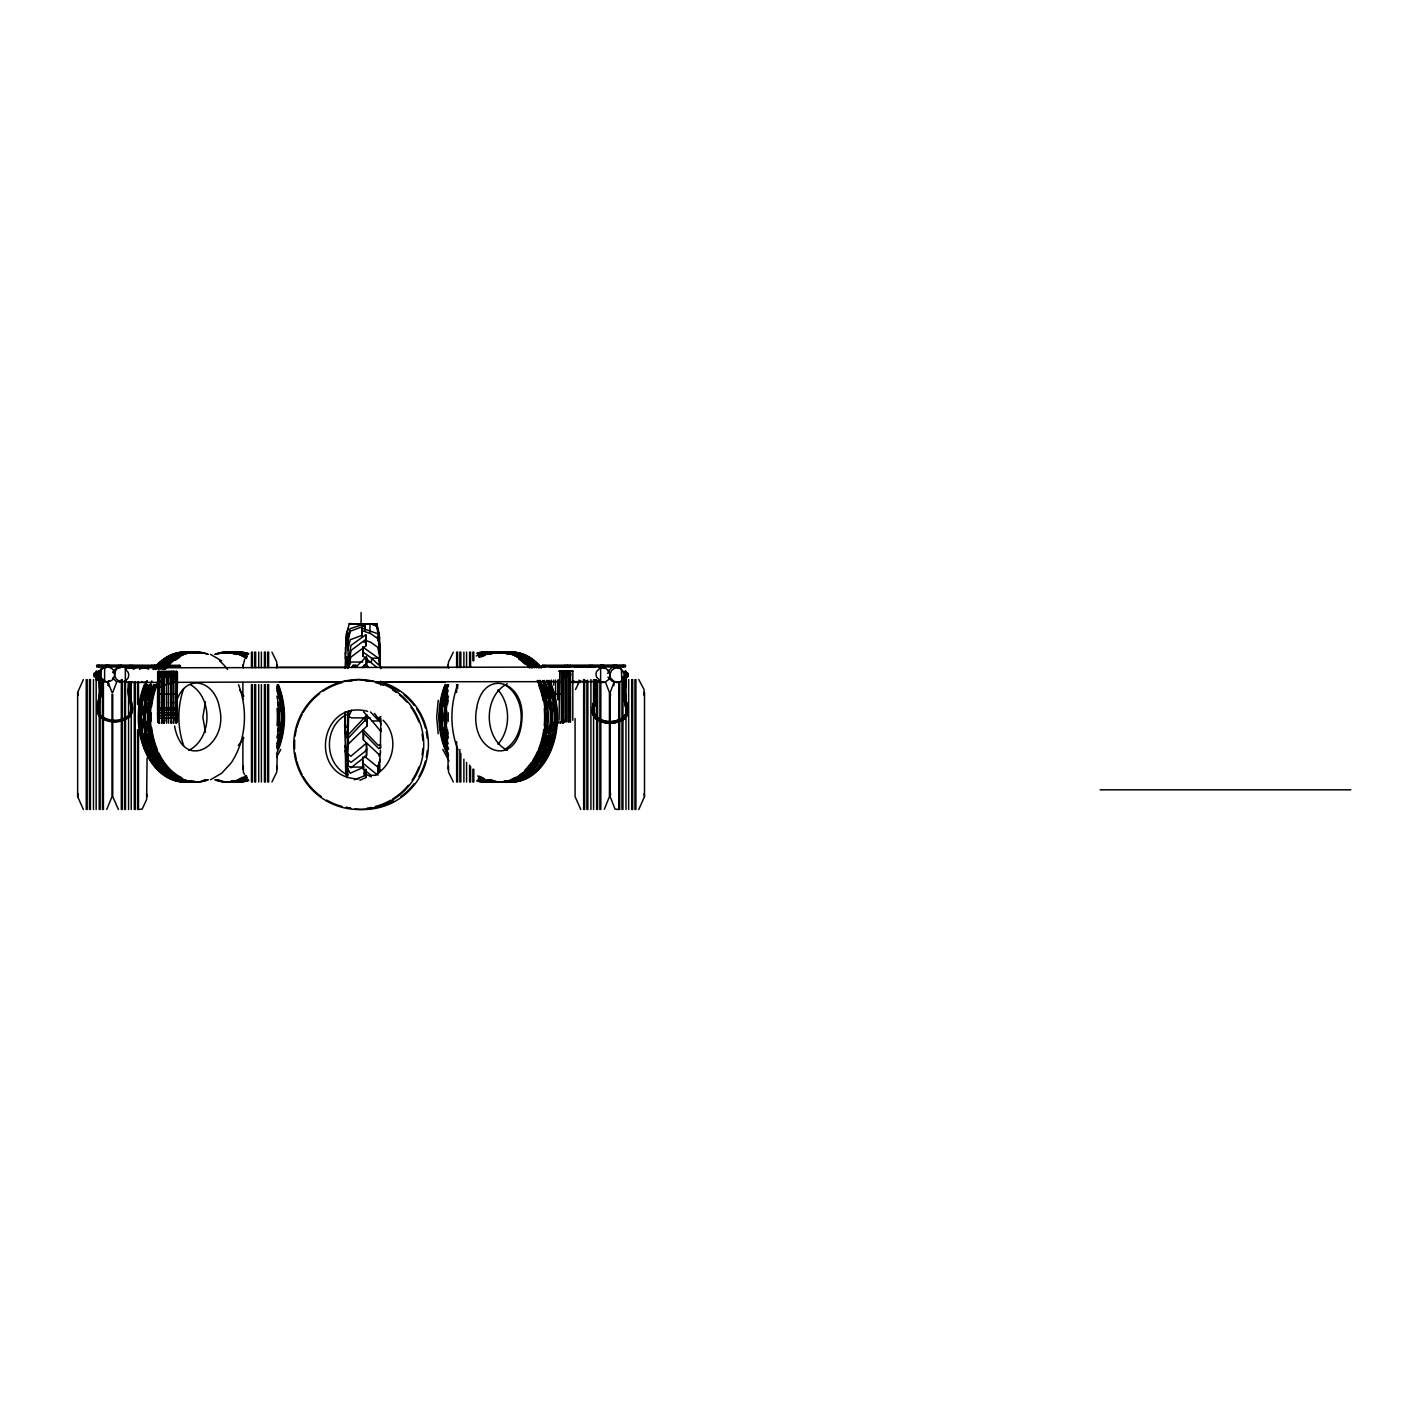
<?xml version="1.0" encoding="UTF-8"?>
<svg xmlns="http://www.w3.org/2000/svg" width="1422" height="1422" viewBox="0 0 1422 1422"><rect width="100%" height="100%" fill="white"/><g stroke="black" fill="none" stroke-linecap="round" stroke-linejoin="round"><path stroke-width="1.5" d="M114.631 674.792C115.644 666.829 103.273 663.967 100.571 671.504A5.404 3.822 -90 0 0 100.589 677.139L104.588 681.12A14.22 10.061 -90 0 0 110.187 681.12C116.888 678.952 112.498 669.726 119.075 667.54A14.256 10.078 -90 0 1 124.692 667.54L126.345 668.5M157.629 714.679L157.646 712.422L158.553 715.248L157.646 714.519M157.664 701.793L157.664 671.682L173.129 671.326L173.129 702.681M157.664 687.964L157.664 682.418M157.895 714.822L157.949 671.611M157.931 687.964L157.931 682.453M158.802 691.501L158.553 719.141L157.629 718.412L157.664 691.501M176.239 691.501L177.394 721.416M176.559 696.584L177.359 671.753L173.129 671.326M157.664 671.682L177.359 671.753L177.163 715.088L177.359 675.521M555.575 696.62L555.575 691.483M599.853 668.304A14.558 10.292 -90 0 1 605.523 668.322L608.545 670.651L610.002 674.152L611.478 670.633L614.517 668.322A14.558 10.292 -90 0 1 620.188 668.34L624.151 672.322A5.439 3.857 -90 0 1 624.151 677.956L620.17 681.938A14.558 10.292 90 0 1 614.5 681.92L610.5 677.938L609.629 672.713M99.931 673.797L100.038 675.752L99.896 673.69M161.397 710.218L161.397 718.057C158.322 719.976 155.833 713.826 159.335 715.71L177.394 714.804M157.629 712.493L158.553 710.147L158.553 712.778M157.664 701.739L157.646 710.165M157.984 715.195L157.984 722.252M158.837 718.021L158.66 715.604M163.726 702.61L163.743 718.039L162.09 718.057L162.09 710.218M166.641 702.61L166.658 718.021L164.437 718.039L164.419 702.61M170.782 702.61L170.8 717.986L168.596 718.003L168.578 702.61M173.129 702.61L173.164 717.968L171.493 717.968L171.475 702.61M177.163 710.182L177.199 691.501L177.394 716.848L176.275 717.914L173.857 717.95L173.822 702.628M175.919 717.95L176.595 710.2M176.595 715.515L176.275 723.051M177.252 715.106L177.252 722.02M344.835 713.702L345.653 771.364L347.181 777.674M347.572 648.094L347.679 639.527L350.096 628.72L364.956 623.725L365.063 629.875M347.306 776.572L348.674 710.964M361.828 636.665L361.917 628.097L377.648 633.714L380.136 645.392L380.047 653.96L378.803 648.112M362.059 637.02L361.917 628.097M363.214 729.93L363.463 733.023L378.572 748.523L380.723 747.688L380.474 744.577L378.305 745.43L363.214 729.93L363.392 739.92L378.412 753.98L380.581 753.145L380.332 750.034M363.392 739.92L363.463 733.023M364.814 630.266L364.956 623.725M366.467 743.119L366.663 749.252L364.939 751.563L351.074 762.388L348.248 760.255L348.052 754.104L350.861 756.237L366.467 743.119L366.52 755.615L350.914 767.791L348.106 765.658L347.91 759.526M366.983 718.234L348.745 737.645L348.479 734.552L366.734 715.124L366.929 726.144L348.674 743.688L348.426 740.578M366.663 749.252L366.52 755.615M366.929 726.144L366.734 715.124M369.951 632.292L370.04 623.725L376.83 623.725L379.443 634.852M376.794 628.009L376.83 623.725L361.081 624.471L361.081 612.491M379.567 645.926L379.656 637.358L377.043 626.249L370.04 623.725L361.081 624.471M380.829 718.163L380.367 748.221M593.845 707.765C595.729 727.566 592.156 706.645 593.347 705.668A48.828 48.828 0 0 0 594.325 701.49A54.214 54.214 0 0 0 595.125 696.62L595.338 687.981A154.945 154.945 0 0 0 594.983 680.072A155.265 155.265 0 0 1 595.391 687.981L595.267 696.62A54.409 54.409 0 0 1 594.574 701.526A49.006 48.988 0 0 1 593.507 705.721L592.245 712.955L597.133 719.408C599.373 718.377 595.782 715.373 595.16 717.79M595.018 704.21A50.374 50.357 0 0 0 595.569 701.739A55.28 55.28 0 0 0 596.102 696.709L596.138 687.964A156.598 156.598 0 0 0 596.085 685.102A156.935 156.935 0 0 1 596.298 687.964A157.078 157.078 0 0 0 596.014 680M594.894 706.112L595.462 704.281A50.605 50.588 0 0 0 596.014 701.793A55.938 55.938 0 0 0 596.725 696.762L596.476 687.964A157.682 157.682 0 0 0 596.316 679.983M596.636 691.501L596.405 696.727A55.618 55.6 0 0 1 595.711 701.739A50.285 50.285 0 0 1 595.16 704.21L593.649 707.765L594.983 706.13M592.53 707.534L594.449 707.907L594.609 714.839L597.88 718.554A23.25 23.25 0 0 0 624.151 716.99C629.075 714.893 624.116 707.463 627.689 707.552C629.217 714.182 624.382 707.143 625.058 704.21A50.339 50.321 0 0 1 624.542 701.739A55.654 55.654 0 0 1 623.796 696.727L623.796 687.981A156.42 156.42 0 0 1 624.294 677.441L624.294 671.753L625.876 671.326L625.911 677.707A153.221 153.221 0 0 0 625.449 687.999L625.449 682.542M345.19 668.429L346.168 634.443L348.408 628.453M348.159 662.652L350.914 645.446L365.792 634.727L365.81 645.979L350.896 657.106L348.319 667.593L347.857 641.713L350.292 631.226L365.116 625.609M365.81 645.979L365.792 634.727M376.137 775.31L371.053 775.31L362.752 768.538L362.806 756.948M378.999 770.937L380.225 753.82M161.361 671.415L161.575 675.806L163.032 676.659L164.49 675.806L164.401 671.415M162.055 671.415L162.072 702.681M163.708 671.415L163.726 702.681M166.623 671.415L166.623 702.681M168.56 671.415L168.56 702.681M170.764 671.397L170.622 675.806L173.52 675.806L173.52 674.135L170.622 674.135M171.458 671.397L171.475 673.388M176.595 671.397L176.239 681.405L173.822 682.578M344.604 726.127L344.853 722.269L346.257 727.584M380.794 668.66L378.448 658.19L362.806 647.063L362.734 655.862L376.919 667.416M362.734 655.862L362.806 647.063M366.574 658.19L366.396 667.025L366.574 658.19L364.867 658.19L355.944 667.042M359.926 780.251L365.81 777.621L365.969 775.31L354.291 779.736M594.769 696.584L595.036 687.981A154.483 154.483 0 0 0 594.734 680.089M596.582 717.079L596.12 716.706M157.664 673.619L177.359 673.601M438.207 700.299L436.661 717.061L438.207 733.805M566.649 674.668C572.568 665.407 570.56 684.8 566.667 673.939C560.481 666.385 562.614 683.893 566.756 674.668M626.835 715.639L627.866 713.009L626.16 712.582L626.427 710.218L628.08 710.182L626.942 715.71L622.783 719.71A24.707 24.707 0 0 1 597.204 719.71L596.12 718.857M626.195 712.6L627.031 710.236L624.685 701.721M592.778 707.534C593.223 717.719 592.583 698.558 592.494 712.884M83.365 809.509L77.641 796.604L77.641 692.443L83.365 679.556M77.641 796.604L78.103 793.689M112.729 692.443L116.604 682.364M147.07 758.015L146.626 799.537L142.182 809.1L138.485 809.509L138.485 729.806M242.878 666.74L244.655 659.328M244.655 774.777L243.322 772.057L243.322 766.209M276.775 667.896L276.775 662.048L271.975 652.183M277.237 753.873L276.775 772.057L271.975 781.922M448.054 666.74L448.499 662.048L453.298 652.183M453.298 781.922L448.499 772.057L448.499 766.209M618.73 681.76L618.73 809.509L615.051 809.1L610.145 796.604L610.145 692.443L614.037 682.364M610.145 796.604L610.607 793.689M644.042 695.358L644.042 689.528L638.78 679.556M644.504 692.443L644.504 796.604L638.78 809.509M157.984 673.53L158.429 671.451M348.905 634.408L346.826 641.855L346.808 632.772L349.368 623.529L363.979 624.507M594.449 706.023L594.858 704.139A50.054 50.054 0 0 0 595.285 701.686A55.369 55.369 0 0 0 595.996 696.691M115.129 671.522L114.649 673.317L112.622 672.322M95.701 673.388C98.705 667.522 95.825 677.619 96.287 671.326M96.749 673.53L97.265 671.611M97.052 673.566L97.46 671.593L96.287 671.344M98.456 672.873L99.007 670.828L100.624 671.255L100.642 676.819A152.972 152.972 0 0 1 101.14 687.27C103.451 696.762 94.759 707.161 100.838 715.639A23.054 23.054 0 0 0 128.602 715.639C134.699 707.161 126.007 696.762 128.318 687.27A152.972 152.972 0 0 1 128.495 681.831M99.416 670.935L99.38 677.032A150.572 150.572 0 0 1 99.878 687.288M610.002 676.09L608.545 679.609L605.505 681.92A14.558 10.292 -90 0 1 599.835 681.902L598.751 681.565M623.974 687.981A156.242 156.242 0 0 1 624.454 677.459L624.596 671.646L625.858 671.344M594.769 714.751L597.684 718.785A23.676 23.676 0 0 0 622.249 718.821L626.978 712.813L626.338 705.863A49.734 49.734 0 0 1 625.325 701.615A55.049 55.049 0 0 1 624.613 696.656L624.4 687.981A155.247 155.247 0 0 1 624.898 677.53L625.396 675.646M625.538 677.636A154.056 154.056 0 0 0 625.058 687.999A154.18 154.18 0 0 1 625.502 677.619C628.488 675.397 623.085 675.397 626.427 675.788L625.698 677.672A153.878 153.878 0 0 0 625.111 687.999L625.04 694.132M349.599 632.292L346.275 642.691L347.786 638.691M183.651 688.586C177.27 706.841 177.27 727.264 183.651 745.519M205.497 701.846L202.848 717.061L205.497 732.259M457.777 684.675C449.956 705.419 449.956 728.686 457.777 749.43M592.334 707.498L593.561 703.837A48.668 48.65 0 0 0 594.272 699.606A48.259 48.259 0 0 1 593.134 705.632M593.987 707.818L594.378 705.952M596.298 716.848L595.747 718.163M380.065 759.508L377.719 767.062L377.843 775.31M379.923 761.801L377.719 767.062L364.441 756.237M378.572 773.55L380.03 770.049M366.983 720.972L365.294 720.972L365.027 717.879L351.465 717.879L348.674 716.457L351.714 710.147M575.519 689.528L578.95 682.364A14.558 10.292 90 0 1 575.27 681.902L573.599 680.942M172.809 675.503L171.92 674.081L171.369 675.539M243.891 737.929L238.274 745.537M276.615 757.091L280.738 749.43M177.021 699.748C187.295 672.304 215.273 681.174 219.521 708.103C229.066 745.626 183.118 773.053 174.568 726.002M97.994 672.322L101.957 668.34A14.558 10.292 90 0 1 105.761 667.842M608.012 671.504L611.975 667.522L617.539 667.505M113.12 671.486L116.64 668.322A14.558 10.292 -90 0 1 120.426 667.807M596.547 717.47L597.613 717.95M378.821 642.122L380.492 667.593L378.963 663.896M346.47 776.999L347.217 770.386M595.871 718.643L597.418 719.336A24.352 24.352 0 0 0 607.354 722.785M596.671 718.91L598.058 718.306M598.147 718.146A22.876 22.876 0 0 0 623.903 716.741L626.64 712.724M597.898 718.572A23.374 23.374 0 0 0 622.089 718.572L625.467 714.893M128.709 666.171L130.042 665.283M153.789 666.171L155.122 665.283M541.569 666.954L542.884 665.283M566.649 666.171L567.965 665.283M364.867 658.19L366.503 656.342L366.325 662.048L371.409 662.048L371.657 658.19L362.966 652.005M597.133 719.408L595.054 718.003M604.368 809.26L609.434 796.604L609.434 692.443L605.541 682.364M497.949 744.168C510.765 730.073 510.765 704.032 497.949 689.937M362.112 667.647L366.645 663.167M177.163 712.724L157.7 712.653M346.204 714.768C323.825 726.802 323.825 762.245 346.204 774.279M375.941 774.279C394.996 763.756 398.729 735.334 383.051 720.225M365.987 639.26L351.074 650.387L348.319 667.593L351.056 662.048L362.681 662.048M177.217 677.476L157.664 677.494M625.147 718.021C622.089 714.999 627.813 719.496 622.765 719.674A24.547 24.547 0 0 1 597.276 719.568L595.534 718.074M106.757 809.402L112 796.604L112 694.22M380.847 716.457L378.608 717.879L381.043 724.669M507.316 683.769C483.267 695.838 483.267 738.267 507.316 750.336M188.842 750.336C212.465 738.374 213.069 697.42 190.317 684.622M504.526 749.483C526.709 736.649 526.78 697.118 504.526 684.622M587.801 680.178L586.148 681.138A14.256 10.078 -90 0 1 580.549 681.138L578.896 680.178M621.841 680.978L621.378 669.033M134.326 668.5L135.979 667.54A14.256 10.078 -90 0 1 141.596 667.54L143.249 668.5M126.362 680.178L124.692 681.138A14.256 10.078 -90 0 1 119.093 681.138L116.089 678.827L114.631 675.308M125.349 669.033L128.122 672.322A5.439 3.857 -90 0 1 128.122 677.956L125.349 681.262L125.349 669.033L126.54 668.34A14.558 10.292 -90 0 1 132.193 668.322L133.881 669.282M107.645 681.92L109.316 680.96M139.534 669.282L141.205 668.322A14.558 10.292 -90 0 1 146.857 668.304L148.546 669.264M161.575 674.135L164.49 674.135M600.599 667.522L596.6 671.504A5.404 3.822 -90 0 0 596.6 677.139L600.617 681.12L600.635 667.505L598.822 667.025M592.245 712.955L594.058 712.493L594.911 714.679L593.294 715.568L591.979 710.165M593.774 715.302L596.725 719.194M210.456 779.789L221.672 773.23L231.253 762.832C246.308 739.938 248.121 710.04 238.523 684.675M363.979 642.282L365.614 641.446M607.496 673.317L609.523 672.322M341.955 681.76L176.115 682.347M361.312 635.563L350.203 639.776L347.768 650.281L347.039 632.435M626.569 707.801L626.124 705.881A49.166 49.166 0 0 1 625.36 702.841M593.649 710.2L594.36 712.422L592.299 712.937L593.312 715.55M158.553 707.587L157.646 707.907L177.181 707.712M613.948 667.771L615.637 667.451L614.268 667.682M103.913 681.76L100.571 679.556L103.202 681.547L107.112 682.009M613.789 667.771L615.122 667.451M119.59 667.469L120.159 667.451M107.201 681.991L107.663 681.867M122.594 681.76L117.119 681.12L119.804 682.009M603.657 681.76L600.831 682.062M618.232 681.76L615.868 682.062M625.662 671.344L624.685 671.593L625.396 673.53M622.285 671.06L623.689 672.873M627.76 707.534L626.178 701.419A53.858 53.84 0 0 1 625.467 696.567A53.858 53.858 0 0 0 626.213 701.419A48.579 48.579 0 0 0 627.138 705.596A48.615 48.615 0 0 1 626 699.624M98.082 680.018A156.509 156.509 0 0 0 97.887 677.423L97.691 677.459A156.242 156.242 0 0 1 97.869 680.036A155.816 155.816 0 0 0 97.549 677.494C97.176 674.437 95.345 675.13 98.065 677.387A157.042 157.042 0 0 1 98.26 680.018A156.935 156.935 0 0 0 98.029 677.387L98.047 671.859M627.884 707.498L628.097 710.236M545.159 665.283L543.844 666.954L625.449 666.954L625.449 665.283L542.244 665.407M96.305 677.69L98.065 677.387L96.305 677.69A153.38 153.38 0 0 1 96.465 680.125A153.523 153.523 0 0 0 96.323 677.69L95.701 675.788L96.678 677.619A154.269 154.269 0 0 1 96.856 680.107A154.198 154.198 0 0 0 96.66 677.619L95.736 675.788M173.129 675.752L176.559 675.717M626.355 673.406L625.556 671.362L625.449 687.484M95.843 675.77L95.878 673.388M624.791 673.619L626.231 673.424L625.484 671.38M176.381 675.734L176.488 673.406M157.7 718.323L158.66 719.408M623.814 696.727L623.636 694.203L624.187 696.691M132.299 665.283L130.984 666.954M157.38 665.283L156.065 666.954M570.24 665.283L568.907 666.954M158.571 694.149L157.664 694.203L177.359 694.203M623.618 687.981A156.935 156.935 0 0 1 624.116 677.387A157.042 157.042 0 0 0 623.583 687.981L623.636 694.203L625.449 694.114L625.591 696.567A53.876 53.876 0 0 0 626.267 701.419M172.524 714.982L162.695 715.035M175.919 710.182L157.7 710.253M628.293 710.218L626.569 715.515L622.605 719.425A24.352 24.352 0 0 1 612.633 722.785M161.397 723.265L162.09 718.057M163.743 723.229L164.437 718.039M166.658 723.211L166.658 717.79L168.596 718.003M170.8 723.158L171.493 717.968M173.164 723.123L173.857 717.95M600.848 667.433L602.608 667.487M119.892 682.027L120.088 682.027M342.986 681.636L358.771 679.556L373.79 681.529M128.407 667.842L544.662 667.114M550.012 667.114L570.311 667.06M574.417 667.06L594.698 667.025M128.424 682.436L159.46 682.382M560.161 681.671L375.586 681.76M571.271 681.653L598.804 681.618M378.448 658.19L371.657 658.19L378.536 664.892M180.043 665.496L96.696 665.283L96.696 666.954L180.576 666.954L179.261 665.283M96.696 665.496L180.132 665.603M542.013 665.603L625.449 665.496M96.696 666.171L180.576 666.171M541.569 666.171L625.449 666.171M104.997 666.527L106.17 666.527M117.902 666.527L120.408 666.527M352.229 666.527L356.922 666.527M363.197 666.527L367.889 666.527M599.391 666.527L604.243 666.527M612.278 666.527L617.148 666.527M352.229 666.9L356.922 666.9M363.197 666.9L367.889 666.9M97.994 672.926L96.838 672.926L96.838 676.428L97.994 676.428M565.245 672.926L563.556 672.926L563.556 676.428L565.245 676.428L566.08 674.668L565.209 670.828M95.31 673.281L94.083 673.281L94.083 676.659L95.31 676.659M626.835 673.281L628.08 673.281L628.08 676.659L626.835 676.659M94.083 674.135L95.31 674.135M626.835 674.135L628.08 674.135M96.838 674.668L97.994 674.668M94.083 675.806L95.31 675.806M626.835 675.806L628.08 675.806M366.734 717.879L370.129 717.879M363.57 711.818L372.066 720.972L378.856 720.972L370.52 711.995M350.576 767.062L364.156 767.062L350.185 773.266L347.395 767.667L347.501 775.914M1100.166 789.814L1350.9 789.814M276.01 667.291L347.199 667.416M379.354 667.469L449.512 667.593M279.565 681.885L339.716 681.991M382.5 682.062L445.21 682.169M571.555 682.4L580.425 682.418M555.575 694.132L560.144 694.132M615.619 682.062L613.789 681.671M157.664 675.61L171.458 675.717L171.475 702.681M595.231 694.132L596.885 694.203L596.938 687.964A155.905 155.905 0 0 0 596.618 679.965A158.073 158.073 0 0 1 596.849 687.964M349.137 623.849L362.29 624.507M158.802 677.69L158.802 671.362M592.103 665.283L593.436 666.954M589.846 665.283L591.161 666.171M564.765 665.283L566.08 666.171M567.04 665.283L568.356 666.954M151.905 665.283L153.238 666.171M154.18 665.283L155.496 666.954M363.268 623.725L364.867 623.849M580.798 809.509L575.075 796.604L575.075 718.483M118.453 809.509L112.729 796.604L112.729 694.22M367.658 711.338C318.617 698.558 308.076 778.545 358.771 778.883M176.381 671.344L176.559 673.424M624.685 677.476L625.876 677.707A153.38 153.38 0 0 0 625.36 687.999M624.24 694.167L624.098 687.981A155.94 155.94 0 0 1 624.56 677.476L625.893 677.707A152.385 152.385 0 0 0 625.449 685.173M625.591 677.636L625.698 677.654A153.505 153.505 0 0 0 625.289 687.999L625.307 696.584A54.214 54.214 0 0 0 625.68 699.642A48.348 48.33 0 0 0 625.929 701.473L626.267 702.681M597.418 718.217L596.316 717.31M125.243 667.025L128.744 668.482M362.13 630.604L370.858 633.714L377.808 638.709L380.296 650.387L380.207 658.955L377.719 647.277L370.769 642.282L365.525 640.398M363.961 773.355L371.373 776.856M625.769 715.053L626.924 715.693L625.822 715.088M210.456 654.316L221.672 660.875M124.869 680.996L126.558 681.938A14.558 10.292 90 0 0 132.21 681.92M116.64 681.92L112.64 677.938M100.304 680.996L97.994 677.956A5.439 3.857 -90 0 1 97.496 676.108M617.575 667.522L619.245 668.482M598.164 680.942L599.835 681.902M603.07 667.54L604.723 668.5M593.401 680.16L595.054 681.12A14.22 10.061 -90 0 0 600.635 681.12M597.738 718.821L593.241 712.724L594.343 704.05A49.699 49.699 0 0 0 594.876 701.615A54.996 54.996 0 0 0 595.587 696.656M362.894 763.134L376.172 773.941M372.066 720.972L380.972 731.619L380.705 728.508M374.43 713.382L380.776 721.558M239.536 689.937L243.891 696.176M595.107 714.573L597.898 718.199M596.369 719.105L592.565 712.866M100.447 677.192A7.359 7.359 0 0 1 100.447 671.557L100.375 671.575A7.359 7.359 0 0 0 100.375 677.21L100.695 677.601M607.994 677.139L611.958 681.12A14.22 10.061 90 0 0 615.708 681.618M442.793 749.43L449.032 760.912M108.108 682.364L112 692.443M157.984 718.785L157.931 691.501M375.977 625.022L378.714 633.874M377.399 630.675L378.501 634.212M347.75 774.777L346.666 771.204L346.684 776.661M346.453 771.542L347.519 775.114L345.742 762.796M627.582 707.569L626.924 705.65A48.348 48.33 0 0 1 626.178 702.664M98.456 675.201L98.971 677.103A149.772 149.772 0 0 1 99.451 687.288C101.655 697.207 92.661 708.085 99.629 716.848L104.375 719.692A24.814 24.814 0 0 0 125.083 719.692L129.829 716.848C136.796 708.085 127.802 697.207 130.006 687.288A149.772 149.772 0 0 1 130.166 681.92M97.069 675.61L97.549 677.494A155.833 155.833 0 0 1 97.638 680.054A155.247 155.247 0 0 0 97.247 677.53L96.749 675.646M626.693 703.801L627.12 705.65A48.455 48.455 0 0 1 625.68 699.642A48.97 48.952 0 0 0 626.533 703.872L626.427 702.628M626.035 705.952L625.022 701.668A55.351 55.334 0 0 1 624.294 696.673M114.151 671.504L114.631 673.37M346.346 733.894L344.942 728.082L346.097 737.751M347.643 772.199L345.919 765L346.684 777.159M377.381 636.665L378.252 640.362M346.15 749.696L345.173 745.501L346.453 758.513M346.31 754.638L345.333 750.443L346.133 761.357M157.984 675.663L159.3 687.484L161.379 686.506L161.379 679.68L162.072 686.168L163.726 685.368L163.726 679.343L164.419 685.102L166.623 684.515L166.623 678.916L168.56 678.632L168.56 683.982L170.782 683.395L170.782 678.294L171.475 683.218L173.129 682.773L173.129 677.956L173.822 680.107M644.042 793.689L644.504 796.604M610.145 692.443L610.607 695.358M448.054 664.963L448.499 667.896M276.775 766.209L277.237 769.142M242.878 664.963L243.322 667.896M146.626 793.689L147.07 796.604M77.641 692.443L78.103 695.358M170.782 675.717L170.782 702.681M164.419 675.734L164.419 702.681M161.361 675.788L161.379 702.681M625.129 694.132L625.2 696.602A54.214 54.214 0 0 0 626.018 701.473M129.935 694.896L132.459 709.223L131.659 713.115L129.526 716.546L124.905 719.301A24.387 24.387 0 0 1 104.553 719.301L99.931 716.546C93.177 707.854 102.1 697.1 99.878 687.288M345.386 647.419L345.599 653.551M345.244 652.822L345.439 658.973M157.7 717.097L157.7 721.949M380.669 681.156L380.723 685.031M379.727 764.929L379.816 771.115M365.81 777.621L365.881 769.124L366.023 773.266L364.263 775.31L364.174 769.124M362.646 760.29L362.752 768.538M345.99 637.163L346.115 645.41M176.239 677.654L176.061 671.326L175.919 723.105M176.257 702.628L176.524 715.55M173.822 671.326L173.822 702.681M162.072 702.61L162.09 710.218M161.379 702.61L161.397 710.218M159.282 671.326L159.317 723.283M159.104 671.326L158.695 702.646M158.962 702.61L158.731 710.236M558.473 699.677L558.473 680.054M557.78 699.677L557.78 680.054M176.488 696.584L176.577 702.664M159.122 696.549L158.66 723.069M158.837 710.236L158.837 715.657M635.918 679.556L635.918 809.509M634.959 679.556L634.959 809.509M632.666 679.556L632.666 809.509M631.723 679.556L631.723 809.509M628.666 679.556L628.666 809.509M626.835 672.624L626.835 677.316M626.462 672.624L626.462 677.316M625.982 679.556L625.982 809.509M623.192 665.283L623.192 666.954M622.943 809.509L622.943 679.556A149.772 149.772 0 0 1 623.174 677.103M621.983 679.556L621.983 809.509M619.69 681.76L619.69 809.509M616.259 665.3L616.259 666.527M616.082 665.3L616.082 666.527M614.624 665.3L614.802 666.527M613.895 681.387L613.895 685.635M613.184 665.3L613.344 666.527M603.355 665.3L603.355 666.527M603.195 665.3L603.195 666.527M601.897 665.3L601.897 666.527M601.737 665.3L601.737 666.527M600.831 681.76L600.831 809.509M599.888 681.76L599.888 809.509M597.596 681.76L597.596 809.509M596.636 681.76L596.636 809.509M593.578 679.556L593.578 708.192M593.578 712.031L593.578 809.509M590.912 679.556L590.912 809.509M587.855 681.76L587.855 809.509M586.895 681.76L586.895 809.509M584.62 679.556L584.62 809.509M583.66 679.556L583.66 809.509M572.799 720.279L572.817 671.06L559.788 670.828L559.059 720.279M570.542 670.828L570.542 721.949M570.026 670.828L570.026 721.949M568.8 670.828L568.8 672.926M568.8 677.032L568.8 721.949M568.285 670.828L568.285 672.926M568.285 677.032L568.285 721.949M566.649 670.828L566.649 721.949M565.209 677.032L565.209 721.949M564.463 720.421L564.445 721.949M564.178 720.047L564.178 722.252M563.574 670.828L563.414 723.14M563.059 670.828L563.165 723.247M563.005 721.967L562.828 723.283M561.832 670.828L561.832 721.949M561.335 670.828L561.335 721.949M560.748 721.665L560.748 723.265M560.055 721.665L560.055 723.247M558.402 721.647L558.402 723.229M555.575 680.072L555.575 691.501M553.638 680.072L553.638 685.137M551.434 680.072L551.434 682.524M473.81 652.076L473.81 660.786M473.81 769.195L473.81 782.029M472.868 652.076L472.868 660.786M472.868 769.195L472.868 782.029M470.575 652.076L470.575 666.971M470.575 766.511L470.575 782.029M469.615 652.076L469.615 666.971M469.615 765.072L469.615 782.029M466.558 652.076L466.558 667.593M466.558 762.423L466.558 782.029M463.892 652.076L463.892 667.593M463.892 759.152L463.892 782.029M460.835 652.076L460.835 667.593M460.835 753.393L460.835 782.029M459.875 652.076L459.875 667.593M459.875 749.536L459.875 782.029M457.6 652.076L457.6 667.593M457.6 684.569L457.6 688.479M457.6 749.145L457.6 782.029M456.64 652.076L456.64 667.593M456.64 684.569L456.64 692.407M456.64 741.697L456.64 782.029M448.054 753.873L448.054 769.142M367.231 666.527L367.231 665.3L363.854 665.3L363.854 666.527M366.378 665.3L366.378 666.527M364.707 665.3L364.707 666.527M356.247 666.527L356.247 665.3L352.887 665.3L352.887 666.527M355.411 665.3L355.411 666.527M353.74 665.3L353.74 666.527M277.237 664.963L277.237 666.74M268.634 652.076L268.634 667.593M268.634 684.569L268.634 782.029M267.692 652.076L267.692 667.593M267.692 684.569L267.692 782.029M265.399 652.076L265.399 667.593M265.399 684.569L265.399 782.029M264.439 652.076L264.439 667.593M264.439 684.569L264.439 782.029M261.381 652.076L261.381 667.593M261.381 684.569L261.381 782.029M258.715 652.076L258.715 667.593M258.715 684.569L258.715 782.029M255.658 652.076L255.658 667.593M255.658 684.569L255.658 782.029M254.716 652.076L254.716 667.593M254.716 684.569L254.716 782.029M252.423 652.076L252.423 667.593M252.423 684.569L252.423 782.029M251.463 652.076L251.463 667.593M251.463 684.569L251.463 782.029M242.878 682.382L242.878 699.393M242.878 736.809L242.878 769.142M176.559 677.619L176.559 691.501M176.595 717.772L176.524 722.945M173.84 717.737L173.857 723.123M171.493 717.755L171.493 723.14M168.596 717.772L168.596 723.176M164.845 719.834L164.845 720.776M164.437 717.808L164.437 723.229M162.09 717.826L162.09 723.247M159.122 673.388L159.122 675.788M138.485 681.76L138.485 704.352M137.543 681.76L137.543 704.352M137.543 729.806L137.543 809.509M135.25 681.76L135.25 809.509M134.29 681.76L134.29 809.509M131.233 681.76L131.233 809.509M129.58 688.977L129.58 687.288A150.572 150.572 0 0 1 129.74 681.902M128.567 681.76L128.567 809.509M125.509 681.76L125.509 809.509M124.549 681.76L124.549 809.509M122.256 679.556L122.256 809.509M121.705 665.3L121.705 666.527M121.314 679.556L121.314 809.509M120.408 665.3L120.248 666.527M118.79 665.3L118.79 666.527M108.41 681.387L108.41 685.635M108.25 681.387L108.25 685.635M107.521 665.3L107.521 666.527M107.343 665.3L107.343 666.527M104.606 667.505L104.606 681.12M103.415 679.556L103.415 809.509M102.455 679.556L102.455 809.509M100.766 669.033L100.766 679.218M100.162 679.556L100.162 809.509M99.202 679.556L99.202 809.509M98.971 665.283L98.971 666.954M98.296 671.859L98.296 677.494M96.696 671.397L96.696 680.516M96.163 679.556L96.163 809.509M95.683 672.624L95.683 677.316M95.31 672.624L95.31 677.316M93.479 679.556L93.479 809.509M90.421 679.556L90.421 809.509M89.479 679.556L89.479 809.509M87.186 679.556L87.186 809.509M86.227 679.556L86.227 809.509M348.426 744.648A39.461 1.173 -90 0 1 347.572 712.706M345.884 666.634A49.308 1.458 -90 0 1 347.679 668.216M348.194 712.12A49.308 1.458 -90 0 1 346.737 755.846A49.308 1.458 -90 0 1 345.297 711.675M378.945 657.248A49.308 1.458 -90 0 1 379.674 664.501M379.247 754.495A49.308 1.458 -90 0 1 378.874 755.829M626.195 701.419A53.858 53.858 0 0 1 625.502 696.567M624.098 687.981A155.816 155.816 0 0 1 624.596 677.476M625.733 706.041A49.841 49.841 0 0 1 624.4 699.855M624.418 696.673A54.996 54.996 0 0 0 625.111 701.615A50.019 50.019 0 0 0 626 705.952A49.468 49.468 0 0 1 624.56 699.802M594.556 699.66A48.97 48.952 0 0 1 593.721 703.89M595.071 696.602A54.16 54.16 0 0 1 594.378 701.49M596.405 685.102A157.327 157.327 0 0 1 596.476 687.964M596.262 696.709A55.707 55.689 0 0 1 595.569 701.739M594.2 699.606A48.135 48.135 0 0 1 592.903 705.596M594.609 680.089A154.145 154.145 0 0 1 594.911 687.981A154.358 154.358 0 0 0 594.68 680.089A153.896 153.896 0 0 1 594.787 687.981M594.965 680.072A155.034 155.034 0 0 1 595.285 687.981M599.302 667.042A14.256 10.078 -90 0 1 601.222 667.042M622.587 679.485A150.572 150.572 0 0 1 622.765 677.032M427.24 750.798A64.168 64.168 0 0 1 426.316 757.073M425.356 761.143A64.168 64.168 0 0 1 418.957 776.608M414.282 783.593A64.168 64.168 0 0 1 400.755 796.693M393.645 801.119A64.168 64.168 0 0 1 379.994 806.505M375.923 807.465A64.168 64.168 0 0 1 369.667 808.389M383.993 683.751A64.168 64.168 0 0 1 399.013 691.163M404.097 694.931A64.168 64.168 0 0 1 414.282 705.472M416.753 708.885A64.168 64.168 0 0 1 425.356 727.922M426.316 731.992A64.168 64.168 0 0 1 427.24 738.249M384.242 682.987A64.968 64.968 0 0 1 354.896 808.94M350.683 808.247A64.968 64.968 0 0 1 346.559 807.287M537.303 680.463A64.968 45.593 90 0 1 536.805 754.655A64.968 45.593 90 0 1 487.835 779.807M487.835 654.298A64.968 45.593 90 0 1 529.375 667.807M537.978 680.463A64.968 45.593 90 0 1 537.48 754.655A64.968 45.593 90 0 1 488.51 779.807M488.51 654.298A64.968 45.593 90 0 1 530.051 667.807M496.865 653.071A64.968 45.593 -90 0 1 534.53 667.807M542.457 680.463A64.968 45.593 -90 0 1 544.128 749.892A64.968 45.593 -90 0 1 500.828 781.78M494.696 653.071A64.968 45.593 -90 0 1 532.361 667.807M540.289 680.463A64.968 45.593 -90 0 1 541.96 749.892A64.968 45.593 -90 0 1 498.66 781.78M494.696 781.034A64.968 45.593 -90 0 1 490.821 779.807M539.613 680.463A64.968 45.593 90 0 1 539.116 754.655A64.968 45.593 90 0 1 490.146 779.807M490.146 654.298A64.968 45.593 90 0 1 531.686 667.807M540.929 684.96A64.168 45.024 -90 0 1 545.017 698.433M545.426 700.442A64.168 45.024 -90 0 1 546.581 708.671M546.581 725.433A64.168 45.024 -90 0 1 545.426 733.663M545.017 735.672A64.168 45.024 -90 0 1 540.929 749.145M540.058 751.172A64.168 45.024 -90 0 1 533.765 762.423M530.015 767.222A64.168 45.024 -90 0 1 517.324 777.354M507.814 780.678A64.168 45.024 -90 0 1 503.886 781.158M517.999 656.751A64.168 45.024 90 0 1 521.661 658.901M527.971 664.021A64.168 45.024 90 0 1 530.69 666.882M539.827 680.925A64.168 45.024 90 0 1 547.257 708.671M547.541 712.866A64.168 45.024 90 0 1 547.541 721.238M547.257 725.433A64.168 45.024 90 0 1 541.604 749.145M540.751 751.172A64.168 45.024 90 0 1 534.459 762.423M530.69 767.222A64.168 45.024 90 0 1 516.15 778.261M508.489 780.678A64.168 45.024 90 0 1 504.561 781.158M505.503 653.427A64.168 45.024 -90 0 1 509.378 654.404M518.657 658.901A64.168 45.024 -90 0 1 524.985 664.021M538.618 684.96A64.168 45.024 -90 0 1 543.115 700.442M544.253 708.671A64.168 45.024 -90 0 1 544.253 725.433M543.773 729.593A64.168 45.024 -90 0 1 538.618 749.145M537.747 751.172A64.168 45.024 -90 0 1 532.628 760.717M531.455 762.423A64.168 45.024 -90 0 1 524.985 770.084M506.179 653.427A64.168 45.024 90 0 1 510.054 654.404M519.332 658.901A64.168 45.024 90 0 1 525.66 664.021M537.516 680.925A64.168 45.024 90 0 1 543.791 700.442M545.106 710.769A64.168 45.024 90 0 1 545.106 723.336M544.466 729.593A64.168 45.024 90 0 1 525.66 770.084M522.816 772.626A64.168 45.024 90 0 1 519.332 775.203M515.688 777.354A64.168 45.024 90 0 1 511.956 779.043M546.546 680.463A64.968 45.593 90 0 1 548.217 749.892A64.968 45.593 90 0 1 504.917 781.78M500.953 653.071A64.968 45.593 90 0 1 538.618 667.807M522.407 655.844A64.168 45.024 -90 0 1 527.918 658.901M534.228 664.021A64.168 45.024 -90 0 1 536.947 666.882M548.572 686.79A64.168 45.024 -90 0 1 551.967 698.433M552.714 702.468A64.168 45.024 -90 0 1 553.673 710.769M553.673 723.336A64.168 45.024 -90 0 1 552.714 731.637M552.358 733.663A64.168 45.024 -90 0 1 548.572 747.314M547.861 749.145A64.168 45.024 -90 0 1 540.716 762.423M534.228 770.084A64.168 45.024 -90 0 1 524.256 777.354M514.746 780.678A64.168 45.024 -90 0 1 510.818 781.158M510.676 653.427A64.168 45.024 90 0 1 514.551 654.404M522.016 657.764A64.168 45.024 90 0 1 525.589 660.146M543.791 684.96A64.168 45.024 90 0 1 547.879 698.433M548.288 700.442A64.168 45.024 90 0 1 549.425 708.671M549.425 725.433A64.168 45.024 90 0 1 548.288 733.663M547.879 735.672A64.168 45.024 90 0 1 543.791 749.145M542.92 751.172A64.168 45.024 90 0 1 518.319 778.261M510.676 780.678A64.168 45.024 90 0 1 506.747 781.158M506.694 652.876A64.168 45.024 90 0 1 534.779 666.882M543.897 680.925A64.168 45.024 90 0 1 518.355 779.043M512.578 780.678A64.168 45.024 90 0 1 506.694 781.229M498.767 653.071A64.968 45.593 -90 0 1 536.45 667.807M544.377 680.463A64.968 45.593 -90 0 1 546.03 749.892A64.968 45.593 -90 0 1 502.73 781.78M523.083 655.844A64.168 45.024 -90 0 1 528.593 658.901M533.499 662.705A64.168 45.024 -90 0 1 537.623 666.882M546.759 680.925A64.168 45.024 -90 0 1 548.537 684.96M549.248 686.79A64.168 45.024 -90 0 1 553.034 700.442M553.389 702.468A64.168 45.024 -90 0 1 553.389 731.637M553.034 733.663A64.168 45.024 -90 0 1 541.391 762.423M534.903 770.084A64.168 45.024 -90 0 1 524.949 777.354M501.628 653.071A64.968 45.593 -90 0 1 539.293 667.807M547.221 680.463A64.968 45.593 -90 0 1 548.892 749.892A64.968 45.593 -90 0 1 505.592 781.78M503.264 653.071A64.968 45.593 -90 0 1 540.929 667.807M548.856 680.463A64.968 45.593 -90 0 1 550.527 749.892A64.968 45.593 -90 0 1 507.227 781.78M517.057 653.427A64.168 45.024 -90 0 1 520.95 654.404M522.834 655.062A64.168 45.024 -90 0 1 526.567 656.751M533.694 661.479A64.168 45.024 -90 0 1 537.925 665.425M548.394 680.925A64.168 45.024 -90 0 1 554.669 700.442M555.611 706.592A64.168 45.024 -90 0 1 555.611 727.513M554.669 733.663A64.168 45.024 -90 0 1 544.182 760.717M543.026 762.423A64.168 45.024 -90 0 1 537.925 768.68M517.75 653.427A64.168 45.024 -90 0 1 521.625 654.404M523.527 655.062A64.168 45.024 -90 0 1 527.26 656.751M534.37 661.479A64.168 45.024 -90 0 1 538.6 665.425M549.07 680.925A64.168 45.024 -90 0 1 555.344 700.442M556.5 708.671A64.168 45.024 -90 0 1 556.5 725.433M555.344 733.663A64.168 45.024 -90 0 1 538.6 768.68M534.37 772.626A64.168 45.024 -90 0 1 530.904 775.203M527.26 777.354A64.168 45.024 -90 0 1 523.527 779.043M503.939 653.071A64.968 45.593 -90 0 1 541.604 667.807M549.532 680.463A64.968 45.593 -90 0 1 551.203 749.892A64.968 45.593 -90 0 1 507.903 781.78M245.917 775.932A64.968 45.593 90 0 1 214.846 779.807M214.846 654.298A64.968 45.593 90 0 1 245.917 658.173M246.593 775.932A64.968 45.593 90 0 1 215.522 779.807M215.522 654.298A64.968 45.593 90 0 1 246.593 658.173M247.677 779.807A64.968 45.593 90 0 1 231.928 781.78M227.964 653.071A64.968 45.593 90 0 1 247.677 654.298M276.775 688.301A64.968 45.593 90 0 1 276.775 745.803M276.899 690.559A64.168 45.024 -90 0 1 278.979 698.433M279.725 702.468A64.168 45.024 -90 0 1 280.685 710.769M280.685 723.336A64.168 45.024 -90 0 1 279.725 731.637M279.37 733.663A64.168 45.024 -90 0 1 276.899 743.546M241.758 780.678A64.168 45.024 -90 0 1 237.83 781.158M246.397 777.087A64.968 45.593 90 0 1 217.157 779.807M217.157 654.298A64.968 45.593 90 0 1 246.397 657.017M221.708 653.071A64.968 45.593 -90 0 1 247.073 657.017M247.073 777.087A64.968 45.593 -90 0 1 225.671 781.78M221.708 781.034A64.968 45.593 -90 0 1 217.833 779.807M233.19 653.427A64.168 45.024 90 0 1 237.083 654.404M242.7 777.354A64.168 45.024 90 0 1 238.967 779.043M223.876 653.071A64.968 45.593 -90 0 1 247.392 655.986M277.006 708.565A64.968 45.593 -90 0 1 277.006 725.54M247.392 778.118A64.968 45.593 -90 0 1 227.84 781.78M276.881 696.176A64.968 45.593 -90 0 1 276.881 737.929M245.508 779.807A64.968 45.593 -90 0 1 229.742 781.78M225.778 653.071A64.968 45.593 -90 0 1 245.508 654.298M277.574 690.559A64.168 45.024 90 0 1 280.045 700.442M280.401 702.468A64.168 45.024 90 0 1 280.401 731.637M280.045 733.663A64.168 45.024 90 0 1 277.574 743.546M276.757 686.417A64.968 45.593 -90 0 1 276.757 747.688M248.37 779.807A64.968 45.593 -90 0 1 232.604 781.78M228.64 653.071A64.968 45.593 -90 0 1 248.37 654.298M277.681 684.569A64.968 45.593 -90 0 1 277.681 749.536M248.086 780.482A64.968 45.593 -90 0 1 234.239 781.78M230.275 653.071A64.968 45.593 -90 0 1 248.086 653.622M277.183 684.96A64.168 45.024 -90 0 1 281.68 700.442M282.623 706.592A64.168 45.024 -90 0 1 282.623 727.513M281.68 733.663A64.168 45.024 -90 0 1 277.183 749.145M232.515 653.427A64.168 45.024 -90 0 1 236.39 654.404M235.501 780.678A64.168 45.024 -90 0 1 231.573 781.158M248.761 780.482A64.968 45.593 90 0 1 234.914 781.78M230.951 653.071A64.968 45.593 90 0 1 248.761 653.622M278.356 684.569A64.968 45.593 90 0 1 276.543 753.642M237.687 653.427A64.168 45.024 90 0 1 241.562 654.404M237.687 780.678A64.168 45.024 90 0 1 233.759 781.158A64.168 45.024 90 0 0 239.589 780.678M233.706 652.876A64.168 45.024 90 0 1 245.366 655.062M277.557 702.468A64.168 45.024 90 0 1 277.557 731.637M234.826 780.678A64.168 45.024 -90 0 1 230.897 781.158M277.877 684.96A64.168 45.024 -90 0 1 282.374 700.442M283.298 706.592A64.168 45.024 -90 0 1 283.511 725.433M282.374 733.663A64.168 45.024 -90 0 1 277.877 749.145M484.671 779.043A64.168 45.38 -90 0 1 479.036 776.341M480.903 656.751A64.168 45.38 -90 0 1 484.671 655.062M486.573 654.404A64.168 45.38 -90 0 1 490.483 653.427M501.077 781.78A64.968 45.948 -90 0 1 477.65 775.932M479.498 657.017A64.968 45.948 -90 0 1 505.077 653.071M500.402 781.78A64.968 45.948 -90 0 1 478.823 777.087M478.823 657.017A64.968 45.948 -90 0 1 504.401 653.071M483.444 778.261A64.168 45.38 90 0 1 479.712 776.341M481.578 656.751A64.168 45.38 90 0 1 485.346 655.062M487.248 654.404A64.168 45.38 90 0 1 491.159 653.427M491.905 781.78A64.968 45.948 -90 0 1 477.952 780.482M448.108 749.536A64.968 45.948 -90 0 1 448.108 684.569M477.952 653.622A64.968 45.948 -90 0 1 495.887 653.071M485.933 781.158A64.168 45.38 -90 0 1 481.987 780.678M448.605 749.145A64.168 45.38 -90 0 1 443.131 727.513M442.633 721.238A64.168 45.38 -90 0 1 442.633 712.866M443.131 706.592A64.168 45.38 -90 0 1 448.605 684.96M498.784 781.78A64.968 45.948 -90 0 1 479.09 778.118M479.09 655.986A64.968 45.948 -90 0 1 502.784 653.071M478.414 655.986A64.968 45.948 -90 0 1 502.108 653.071M498.109 781.78A64.968 45.948 -90 0 1 478.414 778.118M448.268 721.292A64.968 45.948 -90 0 1 448.268 712.813M476.246 655.986A64.968 45.948 -90 0 1 499.94 653.071M495.94 781.78A64.968 45.948 -90 0 1 480.067 779.807M448.445 737.929A64.968 45.948 -90 0 1 448.445 696.176M490.057 781.229A64.168 45.38 -90 0 1 478.325 779.043M447.592 739.653A64.168 45.38 -90 0 1 447.592 694.451M478.325 655.062A64.168 45.38 -90 0 1 490.057 652.876M478.165 654.298A64.968 45.948 -90 0 1 498.055 653.071M494.056 781.78A64.968 45.948 -90 0 1 478.165 779.807M448.214 743.884A64.968 45.948 -90 0 1 448.214 690.221M477.277 653.622A64.968 45.948 -90 0 1 495.212 653.071M491.23 781.78A64.968 45.948 -90 0 1 477.277 780.482M447.432 749.536A64.968 45.948 -90 0 1 447.432 684.569M489.986 781.158A64.168 45.38 -90 0 1 486.04 780.678M448.126 733.663A64.168 45.38 -90 0 1 447.45 729.593M446.792 723.336A64.168 45.38 -90 0 1 446.792 710.769M447.45 704.512A64.168 45.38 -90 0 1 448.126 700.442M482.129 654.404A64.168 45.38 -90 0 1 486.04 653.427M447.93 749.145A64.168 45.38 -90 0 1 442.455 727.513M441.958 721.238A64.168 45.38 -90 0 1 441.958 712.866M442.455 706.592A64.168 45.38 -90 0 1 447.93 684.96M477.614 653.071A64.968 45.948 -90 0 1 493.594 653.071M489.612 781.78A64.968 45.948 -90 0 1 477.614 781.034M448.641 755.633A64.968 45.948 -90 0 1 445.815 684.569M476.939 653.071A64.968 45.948 -90 0 1 492.919 653.071M488.937 781.78A64.968 45.948 -90 0 1 476.939 781.034M447.966 755.633A64.968 45.948 -90 0 1 445.139 684.569M492.154 781.158A64.168 45.38 -90 0 1 488.19 780.678M484.28 654.404A64.168 45.38 -90 0 1 488.19 653.427M448.108 753.18A64.168 45.38 -90 0 1 446.312 749.145M445.601 747.314A64.168 45.38 -90 0 1 441.78 733.663M441.104 729.593A64.168 45.38 -90 0 1 440.34 721.238M440.34 712.866A64.168 45.38 -90 0 1 441.104 704.512M441.78 700.442A64.168 45.38 -90 0 1 445.601 686.79M448.428 755.153A64.168 45.38 90 0 1 445.637 749.145M444.926 747.314A64.168 45.38 90 0 1 441.104 733.663M440.429 729.593A64.168 45.38 90 0 1 440.429 704.512M441.104 700.442A64.168 45.38 90 0 1 444.926 686.79M492.83 781.158A64.168 45.38 -90 0 1 488.866 780.678M484.955 654.404A64.168 45.38 -90 0 1 488.866 653.427M182.069 778.261A64.168 45.38 -90 0 1 166.09 765.676M163.619 762.423A64.168 45.38 -90 0 1 150.928 727.513M150.412 721.238A64.168 45.38 -90 0 1 150.412 712.866M150.928 706.592A64.168 45.38 -90 0 1 158.198 680.925M166.09 668.429A64.168 45.38 -90 0 1 168.756 665.425M174.728 660.146A64.168 45.38 -90 0 1 180.185 656.751M194.405 781.158A64.168 45.38 90 0 1 190.459 780.678M180.861 777.354A64.168 45.38 90 0 1 158.873 753.18M157.078 749.145A64.168 45.38 90 0 1 151.603 727.513M151.088 721.238A64.168 45.38 90 0 1 151.088 712.866M151.603 706.592A64.168 45.38 90 0 1 157.078 684.96M175.404 660.146A64.168 45.38 90 0 1 179.012 657.764M219.344 660.786A64.968 45.948 -90 0 1 227.627 669.442M208.27 779.807A64.968 45.948 -90 0 1 159.922 756.611A64.968 45.948 -90 0 1 156.58 684.569M165.112 669.442A64.968 45.948 -90 0 1 208.27 654.298M207.594 779.807A64.968 45.948 -90 0 1 159.246 756.611A64.968 45.948 -90 0 1 155.905 684.569M164.437 669.442A64.968 45.948 -90 0 1 207.594 654.298M191.188 781.78A64.968 45.948 -90 0 1 148.439 751.954A64.968 45.948 -90 0 1 147.408 684.569M155.94 669.442A64.968 45.948 -90 0 1 195.187 653.071M168.009 775.203A64.168 45.38 -90 0 1 164.508 772.626M158.909 767.222A64.168 45.38 -90 0 1 155.105 762.423M153.949 760.717A64.168 45.38 -90 0 1 147.906 749.145M147.177 747.314A64.168 45.38 -90 0 1 143.373 733.663M142.431 727.513A64.168 45.38 -90 0 1 141.845 719.141M141.845 714.964A64.168 45.38 -90 0 1 142.431 706.592M143.373 700.442A64.168 45.38 -90 0 1 147.906 684.96M160.259 665.425A64.168 45.38 -90 0 1 168.009 658.901M171.689 656.751A64.168 45.38 -90 0 1 175.457 655.062M177.359 654.404A64.168 45.38 -90 0 1 181.269 653.427M205.977 779.807A64.968 45.948 -90 0 1 202.066 781.034M198.067 781.78A64.968 45.948 -90 0 1 155.336 751.954A64.968 45.948 -90 0 1 154.287 684.569M162.819 669.442A64.968 45.948 -90 0 1 202.066 653.071M180.452 778.261A64.168 45.38 -90 0 1 176.719 776.341M160.828 760.717A64.168 45.38 -90 0 1 154.785 749.145M154.074 747.314A64.168 45.38 -90 0 1 150.252 733.663M149.577 729.593A64.168 45.38 -90 0 1 148.795 721.238M148.795 712.866A64.168 45.38 -90 0 1 149.577 704.512M150.252 700.442A64.168 45.38 -90 0 1 154.074 686.79M164.472 668.429A64.168 45.38 -90 0 1 171.387 661.479M181.661 779.043A64.168 45.38 -90 0 1 176.044 776.341M161.326 762.423A64.168 45.38 -90 0 1 154.109 749.145M153.398 747.314A64.168 45.38 -90 0 1 149.577 733.663M148.901 729.593A64.168 45.38 -90 0 1 148.901 704.512M149.577 700.442A64.168 45.38 -90 0 1 153.398 686.79M163.797 668.429A64.168 45.38 -90 0 1 170.711 661.479M197.391 781.78A64.968 45.948 90 0 1 154.66 751.954A64.968 45.948 90 0 1 153.612 684.569M162.144 669.442A64.968 45.948 90 0 1 201.391 653.071M205.301 779.807A64.968 45.948 90 0 1 201.391 781.034M195.241 781.78A64.968 45.948 90 0 1 152.492 751.954A64.968 45.948 90 0 1 151.461 684.569M159.993 669.442A64.968 45.948 90 0 1 199.24 653.071M185.322 780.678A64.168 45.38 -90 0 0 189.286 781.158A64.168 45.38 -90 0 1 185.411 780.98M177.608 778.261A64.168 45.38 -90 0 1 173.875 776.341M168.56 772.626A64.168 45.38 -90 0 1 159.157 762.423M157.984 760.717A64.168 45.38 -90 0 1 151.941 749.145M151.23 747.314A64.168 45.38 -90 0 1 147.408 733.663M147.053 731.637A64.168 45.38 -90 0 1 145.968 721.238M145.968 712.866A64.168 45.38 -90 0 1 147.053 702.468M147.408 700.442A64.168 45.38 -90 0 1 151.23 686.79M161.646 668.429A64.168 45.38 -90 0 1 177.608 655.844M181.465 780.251A64.168 45.38 -90 0 1 151.852 680.925M159.744 668.429A64.168 45.38 -90 0 1 177.608 655.062M179.528 654.404A64.168 45.38 -90 0 1 183.438 653.427M158.091 669.442A64.968 45.948 -90 0 1 197.338 653.071M193.356 781.78A64.968 45.948 -90 0 1 150.608 751.954A64.968 45.948 -90 0 1 149.559 684.569M174.782 779.043A64.168 45.38 -90 0 1 171.013 777.354M167.334 775.203A64.168 45.38 -90 0 1 163.832 772.626M158.233 767.222A64.168 45.38 -90 0 1 147.23 749.145M146.502 747.314A64.168 45.38 -90 0 1 142.698 733.663M141.756 727.513A64.168 45.38 -90 0 1 141.756 706.592M142.698 700.442A64.168 45.38 -90 0 1 147.23 684.96M159.584 665.425A64.168 45.38 -90 0 1 174.782 655.062M176.684 654.404A64.168 45.38 -90 0 1 180.594 653.427M155.265 669.442A64.968 45.948 -90 0 1 194.512 653.071M190.512 781.78A64.968 45.948 -90 0 1 147.764 751.954A64.968 45.948 -90 0 1 146.733 684.569M153.647 669.442A64.968 45.948 -90 0 1 192.894 653.071M188.895 781.78A64.968 45.948 -90 0 1 146.146 751.954A64.968 45.948 -90 0 1 145.115 684.569M188.219 781.78A64.968 45.948 -90 0 1 145.471 751.954A64.968 45.948 -90 0 1 144.44 684.569M152.972 669.442A64.968 45.948 -90 0 1 192.219 653.071M182.94 781.158A64.168 45.38 -90 0 1 178.976 780.678M167.529 776.341A64.168 45.38 -90 0 1 146.484 751.172M145.613 749.145A64.168 45.38 -90 0 1 140.405 729.593M139.747 723.336A64.168 45.38 -90 0 1 139.747 710.769M140.138 706.592A64.168 45.38 -90 0 1 147.408 680.925M163.939 660.146A64.168 45.38 -90 0 1 167.529 657.764M182.265 781.158A64.168 45.38 90 0 1 178.301 780.678M166.854 776.341A64.168 45.38 90 0 1 153.363 764.076M152.136 762.423A64.168 45.38 90 0 1 139.729 729.593M138.947 721.238A64.168 45.38 90 0 1 138.947 712.866M139.463 706.592A64.168 45.38 90 0 1 146.733 680.925M163.263 660.146A64.168 45.38 90 0 1 168.72 656.751M146.875 681.902A14.558 10.292 -90 0 1 141.222 681.92M422.796 748.701A64.168 64.168 0 0 1 422.085 754.993M418.832 767.116A64.168 64.168 0 0 1 412.131 780.163M408.363 785.246A64.168 64.168 0 0 1 392.632 799.022M390.854 800.106A64.168 64.168 0 0 1 375.372 806.505M371.302 807.465A64.168 64.168 0 0 1 367.143 808.14M350.399 808.14A64.168 64.168 0 0 1 346.221 807.465M342.151 806.505A64.168 64.168 0 0 1 326.687 800.106M321.39 796.693A64.168 64.168 0 0 1 303.188 776.608M302.175 774.794A64.168 64.168 0 0 1 296.789 761.143M296.274 759.117A64.168 64.168 0 0 1 295.136 752.896M294.727 748.701A64.168 64.168 0 0 1 294.727 740.347M295.136 736.152A64.168 64.168 0 0 1 296.274 729.948M296.789 727.922A64.168 64.168 0 0 1 302.175 714.271M303.188 712.44A64.168 64.168 0 0 1 319.701 693.616M323.132 691.163A64.168 64.168 0 0 1 342.151 682.542M348.301 681.209A64.168 64.168 0 0 1 352.496 680.658M365.045 680.658A64.168 64.168 0 0 1 369.222 681.209M375.372 682.542A64.168 64.168 0 0 1 383.318 685.244M392.632 690.025A64.168 64.168 0 0 1 396.134 692.354M399.475 694.931A64.168 64.168 0 0 1 406.994 702.201M410.94 707.161A64.168 64.168 0 0 1 418.832 721.932M422.085 734.072A64.168 64.168 0 0 1 422.796 740.347M177.199 682.489L177.199 687.981L177.359 682.453M563.503 674.508C564.872 678.418 566.045 671.362 563.503 674.508M568.107 674.508C569.564 678.401 570.524 671.362 568.107 674.508M476.672 708.103C468.122 754.389 519.954 771.257 522.052 717.061C523.776 680.267 483.142 668.34 476.672 708.103M563.521 674.401C564.392 678.383 566.4 671.859 563.574 674.224M568.125 674.401C568.924 678.383 571.111 671.877 568.178 674.224M593.934 701.419L592.956 705.596A48.686 48.686 0 0 0 593.952 701.437M162.179 674.65C162.943 678.205 165.094 672.499 162.179 674.65M594.04 703.926L593.543 705.739A48.544 48.526 0 0 0 594.698 699.66A49.095 49.095 0 0 1 594.04 703.926M568.16 672.926L567.325 674.668L568.16 676.428L569.849 676.428L570.684 674.668L569.849 672.926L568.16 672.926M96.5 677.654L96.554 677.636A154.056 154.056 0 0 1 96.732 680.107A153.754 153.754 0 0 0 96.394 677.672M572.799 671.255L559.059 671.255L572.817 671.255M158.695 677.69L158.624 691.501L158.695 677.69M600.44 666.527L600.44 665.3L600.28 666.527M108.979 666.527L108.979 665.3L108.801 666.527M106.063 666.527L106.063 665.3L105.886 666.527M326.278 800.799A64.968 64.968 0 0 0 423.738 744.524A64.968 64.968 0 0 0 326.278 688.248A64.968 64.968 0 0 0 326.278 800.799M161.859 677.014A2.346 2.346 0 0 0 165.379 674.97A2.346 2.346 0 0 0 161.859 672.944A2.346 2.346 0 0 0 161.859 677.014M170.889 677.014A2.346 2.346 0 0 0 174.426 674.97A2.346 2.346 0 0 0 170.889 672.944A2.346 2.346 0 0 0 170.889 677.014"/></g></svg>
